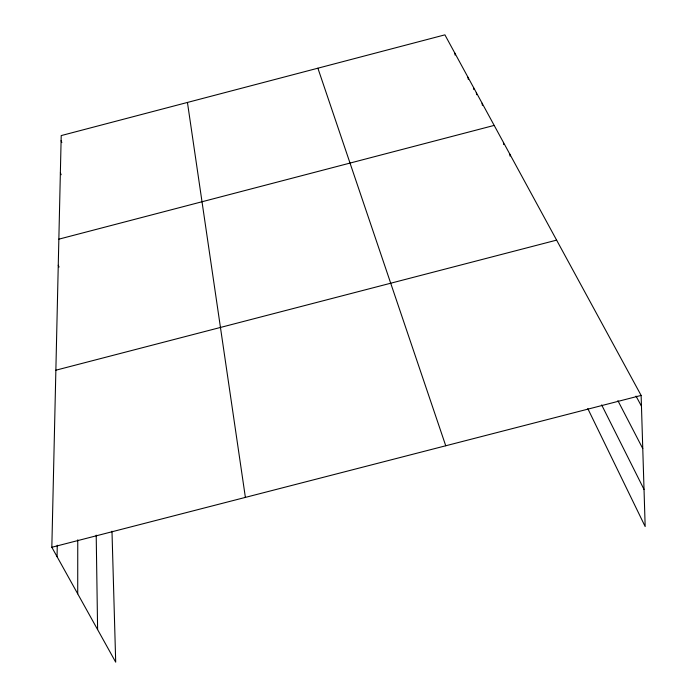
<?xml version="1.0" encoding="UTF-8"?>
<svg xmlns="http://www.w3.org/2000/svg" width="697" height="697" viewBox="0 0 697 697"><rect width="100%" height="100%" fill="white"/><g stroke="black" fill="none" stroke-linecap="round" stroke-linejoin="round"><path stroke-width="1.05" d="M77.716 593.827L77.759 539.835M57.058 556.676L57.267 545.228M111.982 531.192L115.702 662.15L51.831 547.267L61.214 135.584L444.904 34.85L641.127 395.426L645.169 526.549L587.798 408.59M58.853 239.167L494.182 125.408M55.865 370.203L556.615 240.125M51.831 547.267L641.127 395.426M636.03 396.096L641.458 406.168M617.89 400.653L642.765 448.58M601.65 404.913L644.028 489.425M58.26 265.252L59.045 267.047M60.369 172.821L61.153 174.729M61.101 140.689L61.85 142.563M317.893 68.193L445.749 445.775M187.441 102.442L245.388 497.397M454.81 53.068L455.097 55.098M467.992 77.271L468.262 79.336M473.516 87.439L473.794 89.521M476.347 92.631L476.617 94.722M482.115 103.234L482.385 105.343M503.426 142.397L503.678 144.558M509.829 154.15L510.047 156.111M96.203 535.148L97.606 629.609"/></g></svg>
